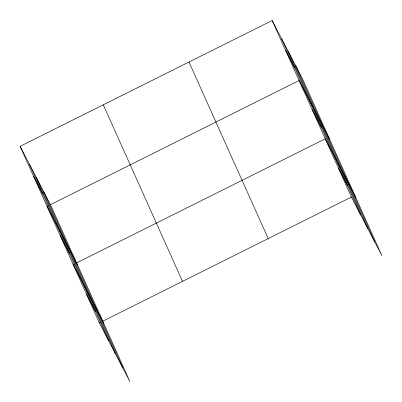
<?xml version="1.0" encoding="UTF-8"?>
<svg xmlns="http://www.w3.org/2000/svg" width="402" height="402" viewBox="0 0 402 402"><rect width="100%" height="100%" fill="white"/><g stroke="black" fill="none" stroke-linecap="round" stroke-linejoin="round"><path stroke-width="0.6" d="M20.1 146.328L50.607 204.935L129.846 381.488L99.339 322.881L20.1 146.328L272.154 20.512L302.661 79.119L381.9 255.672L351.393 197.065L272.154 20.512M48.702 205.528L47.039 206.357L77.551 264.963M50.371 204.698L299.093 80.541L329.605 139.147M74.3 264.069L73.189 264.622L103.696 323.228M75.963 263.235L325.243 138.801L355.75 197.407M99.339 322.881L100.45 322.329M102.113 321.499L351.393 197.065M285.621 50.526L294.877 68.3M312.168 109.671L321.419 127.444M338.318 167.93L347.569 185.704M33.572 176.342L42.823 194.116M60.114 235.492L69.37 253.26M86.264 293.751L95.515 311.525M295.646 65.642L374.885 242.195M288.42 51.757L367.659 228.311M281.405 38.285L360.644 214.839M188.975 62.029L268.214 238.587M103.279 104.806L182.518 281.365M43.592 191.463L122.831 368.016M36.366 177.578L115.605 354.132M29.351 164.101L108.59 340.655"/></g></svg>
